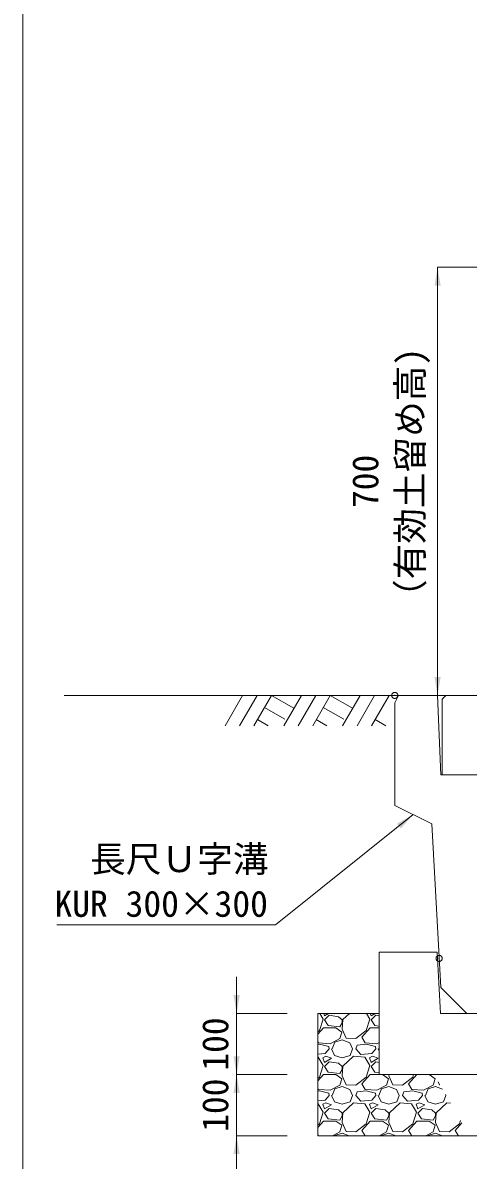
# Model space of a CAD drawing. Units: millimetres at full size, sheet at 1:20. Extents: x 201886 to 211886, y 860265 to 873235.
# Drawn here: x 203886 to 204614, y 861291 to 863151 of the extents above; entities that cross this region are included whole.
import ezdxf
from ezdxf.enums import TextEntityAlignment as Align

# ---------------------------------------------------------------- set-up
doc = ezdxf.new("R2010")
doc.units = ezdxf.units.MM
doc.header["$LTSCALE"] = 20
doc.header["$PDMODE"] = 32
doc.header["$PDSIZE"] = 10
doc.linetypes.add('USER2', pattern=[28.575, 19.05, -3.175, 3.175, -3.175])
for name, color, linetype, lineweight in [('0_2', 7, 'Continuous', 20), ('ハッチング', 7, 'Continuous', 5), ('図枠', 5, 'Continuous', 13), ('基礎ブロック', 2, 'Continuous', 20), ('寸法線', 7, 'Continuous', 13), ('引出線', 4, 'Continuous', 13), ('本体', 2, 'Continuous', 13), ('補助線', 8, 'USER2', 13)]:
    doc.layers.add(name, color=color, linetype=linetype, lineweight=lineweight)
doc.styles.add('ＭＳ ゴシック', font='')
doc.styles.get('ＭＳ ゴシック').set_extended_font_data('MS Gothic')

# ---------------------------------------------------------------- blocks, each defined once
blk = doc.blocks.new('filled_arrow')
at = {"color": 0, "linetype": 'Continuous', "lineweight": -2}
blk.add_solid([(7.5, 1.25), (0, 0), (7.5, -1.25)], dxfattribs=at)

msp = doc.modelspace()

# ---------------------------------------------------------------- linework, layer by layer
at = {"layer": '0_2'}
for p, q in [((204499.85, 862051.25), (203953.78, 862051.25)), ((204368.32, 861331.25), (204368.32, 861531.25)), ((204368.32, 861331.25), (205351.32, 861331.25))]:
    msp.add_line(p, q, dxfattribs=at)
at = {"layer": '0_2', "lineweight": 13}
msp.add_line((204368.32, 861531.25), (204468.32, 861531.25), dxfattribs=at)
at = {"layer": 'ハッチング', "lineweight": 9}
for p, q in [((204245.29, 862051.25), (204216.64, 862001.63)), ((204268.91, 862051.25), (204240.26, 862001.63)), ((204292.53, 862051.25), (204263.88, 862001.63)), ((204292.53, 862051.25), (204329.1, 862030.14)), ((204341.29, 862051.25), (204312.64, 862001.63)), ((204364.91, 862051.25), (204336.26, 862001.63)), ((204388.53, 862051.25), (204359.88, 862001.63)), ((204388.53, 862051.25), (204425.1, 862030.14)), ((204437.28, 862051.25), (204408.64, 862001.63)), ((204460.91, 862051.25), (204432.26, 862001.63)), ((204484.53, 862051.25), (204455.88, 862001.63)), ((204281.11, 862031.46), (204314.52, 862012.17)), ((204377.11, 862031.46), (204410.52, 862012.17)), ((204269.69, 862011.68), (204287.1, 862001.63)), ((204365.68, 862011.68), (204383.1, 862001.63)), ((204461.68, 862011.68), (204479.1, 862001.63))]:
    msp.add_line(p, q, dxfattribs=at)
at = {"layer": 'ハッチング'}
for p, q in [((204370.88, 861503.12), (204376.97, 861522.17)), ((204376.97, 861522.17), (204371.42, 861531.25)), ((204377.76, 861531.25), (204379.26, 861527.5)), ((204379.26, 861527.5), (204385.51, 861531.25)), ((204386.88, 861528.26), (204379.26, 861520.64)), ((204379.26, 861520.64), (204385.35, 861511.5)), ((204402.12, 861525.98), (204386.88, 861528.26)), ((204408.21, 861520.64), (204402.12, 861525.98)), ((204408.98, 861521.4), (204408.21, 861505.4)), ((204408.21, 861516.07), (204408.21, 861520.64)), ((204419.76, 861531.25), (204408.98, 861521.4)), ((204447.08, 861503.12), (204453.17, 861522.17)), ((204453.17, 861522.17), (204447.62, 861531.25)), ((204453.96, 861531.25), (204455.46, 861527.5)), ((204455.46, 861527.5), (204461.71, 861531.25)), ((204463.08, 861528.26), (204455.46, 861520.64)), ((204455.46, 861520.64), (204461.55, 861511.5)), ((204468.33, 861527.47), (204463.08, 861528.26)), ((204368.32, 861497.23), (204377.73, 861507.69)), ((204368.32, 861501.14), (204370.88, 861503.12)), ((204377.73, 861507.69), (204397.55, 861507.69)), ((204385.35, 861511.5), (204404.4, 861509.21)), ((204397.55, 861507.69), (204407.45, 861500.83)), ((204404.4, 861509.21), (204408.21, 861516.07)), ((204407.45, 861500.83), (204404.4, 861490.16)), ((204408.21, 861505.4), (204414.31, 861490.92)), ((204430.31, 861490.16), (204447.08, 861503.12)), ((204440.22, 861492.45), (204453.93, 861507.69)), ((204453.93, 861507.69), (204468.38, 861507.69)), ((204461.55, 861511.5), (204468.38, 861510.68)), ((204369.35, 861483.3), (204368.32, 861485.07)), ((204370.88, 861481.02), (204368.32, 861480.75)), ((204388.4, 861481.78), (204369.35, 861483.3)), ((204386.12, 861477.21), (204370.88, 861481.02)), ((204404.4, 861490.16), (204388.4, 861481.78)), ((204391.45, 861473.4), (204396.02, 861484.07)), ((204396.02, 861484.07), (204408.21, 861487.88)), ((204408.21, 861487.88), (204420.41, 861483.3)), ((204414.31, 861490.92), (204430.31, 861490.16)), ((204420.41, 861483.3), (204424.98, 861473.4)), ((204447.08, 861481.02), (204432.6, 861479.49)), ((204445.55, 861483.3), (204440.22, 861492.45)), ((204464.6, 861481.78), (204445.55, 861483.3)), ((204462.32, 861477.21), (204447.08, 861481.02)), ((204468.44, 861483.79), (204464.6, 861481.78)), ((204380.02, 861465.78), (204368.32, 861464.76)), ((204381.54, 861461.21), (204376.21, 861458.92)), ((204386.88, 861473.4), (204380.02, 861465.78)), ((204390.69, 861458.16), (204381.54, 861461.21)), ((204386.88, 861473.4), (204386.12, 861477.21)), ((204390.69, 861473.4), (204395.26, 861462.73)), ((204395.26, 861462.73), (204408.21, 861458.92)), ((204408.21, 861458.92), (204421.17, 861462.73)), ((204426.5, 861461.21), (204408.98, 861445.2)), ((204421.17, 861462.73), (204424.98, 861473.4)), ((204444.79, 861459.68), (204426.5, 861461.21)), ((204430.31, 861473.4), (204432.6, 861479.49)), ((204438.69, 861464.25), (204430.31, 861473.4)), ((204456.22, 861465.78), (204438.69, 861464.25)), ((204457.74, 861461.21), (204452.41, 861458.92)), ((204463.08, 861473.4), (204456.22, 861465.78)), ((204466.89, 861458.16), (204457.74, 861461.21)), ((204463.08, 861473.4), (204462.32, 861477.21)), ((204466.89, 861473.4), (204468.48, 861469.69)), ((204467.65, 861473.4), (204468.46, 861475.3)), ((204368.59, 861459.68), (204368.32, 861459.7)), ((204376.97, 861445.97), (204368.59, 861459.68)), ((204370.88, 861426.92), (204376.97, 861445.97)), ((204376.21, 861458.92), (204379.26, 861451.3)), ((204379.26, 861451.3), (204390.69, 861458.16)), ((204386.88, 861452.06), (204379.26, 861444.44)), ((204379.26, 861444.44), (204385.35, 861435.3)), ((204402.12, 861449.78), (204386.88, 861452.06)), ((204408.21, 861444.44), (204402.12, 861449.78)), ((204408.98, 861445.2), (204408.21, 861429.2)), ((204408.21, 861439.87), (204408.21, 861444.44)), ((204453.17, 861445.97), (204444.79, 861459.68)), ((204447.08, 861426.92), (204453.17, 861445.97)), ((204452.41, 861458.92), (204455.46, 861451.3)), ((204455.46, 861451.3), (204466.89, 861458.16)), ((204463.08, 861452.06), (204455.46, 861444.44)), ((204455.46, 861444.44), (204461.55, 861435.3)), ((204468.52, 861451.25), (204463.08, 861452.06)), ((204368.32, 861421.03), (204377.73, 861431.49)), ((204368.32, 861424.94), (204370.88, 861426.92)), ((204377.73, 861431.49), (204397.55, 861431.49)), ((204385.35, 861435.3), (204404.4, 861433.01)), ((204397.55, 861431.49), (204407.45, 861424.63)), ((204404.4, 861433.01), (204408.21, 861439.87)), ((204407.45, 861424.63), (204404.4, 861413.96)), ((204408.21, 861429.2), (204414.31, 861414.72)), ((204430.31, 861413.96), (204447.08, 861426.92)), ((204440.22, 861416.25), (204453.93, 861431.49)), ((204453.93, 861431.49), (204468.57, 861431.49)), ((204461.55, 861435.3), (204468.57, 861434.46)), ((204474.1, 861431.25), (204483.65, 861424.63)), ((204483.65, 861424.63), (204480.6, 861413.96)), ((204484.51, 861431.25), (204484.41, 861429.2)), ((204484.41, 861429.2), (204490.51, 861414.72)), ((204506.51, 861413.96), (204523.28, 861426.92)), ((204516.42, 861416.25), (204529.92, 861431.25)), ((204523.28, 861426.92), (204524.66, 861431.25)), ((204550.3, 861431.25), (204559.85, 861424.63)), ((204559.85, 861424.63), (204556.8, 861413.96)), ((204369.35, 861407.1), (204368.32, 861408.87)), ((204388.4, 861405.58), (204369.35, 861407.1)), ((204404.4, 861413.96), (204388.4, 861405.58)), ((204391.45, 861397.2), (204396.02, 861407.87)), ((204396.02, 861407.87), (204408.21, 861411.68)), ((204408.21, 861411.68), (204420.41, 861407.1)), ((204414.31, 861414.72), (204430.31, 861413.96)), ((204420.41, 861407.1), (204424.98, 861397.2)), ((204445.55, 861407.1), (204440.22, 861416.25)), ((204464.6, 861405.58), (204445.55, 861407.1)), ((204480.6, 861413.96), (204464.6, 861405.58)), ((204467.65, 861397.2), (204472.22, 861407.87)), ((204472.22, 861407.87), (204484.41, 861411.68)), ((204484.41, 861411.68), (204496.61, 861407.1)), ((204490.51, 861414.72), (204506.51, 861413.96)), ((204496.61, 861407.1), (204501.18, 861397.2)), ((204521.75, 861407.1), (204516.42, 861416.25)), ((204540.8, 861405.58), (204521.75, 861407.1)), ((204556.8, 861413.96), (204540.8, 861405.58)), ((204543.85, 861397.2), (204548.42, 861407.87)), ((204548.42, 861407.87), (204560.61, 861411.68)), ((204560.61, 861411.68), (204571.58, 861407.57)), ((204564.74, 861419.41), (204566.71, 861414.72)), ((204566.71, 861414.72), (204567.46, 861414.69)), ((204370.88, 861404.82), (204368.32, 861404.55)), ((204380.02, 861389.58), (204368.32, 861388.56)), ((204386.12, 861401.01), (204370.88, 861404.82)), ((204386.88, 861397.2), (204380.02, 861389.58)), ((204386.88, 861397.2), (204386.12, 861401.01)), ((204390.69, 861397.2), (204395.26, 861386.53)), ((204421.17, 861386.53), (204424.98, 861397.2)), ((204430.31, 861397.2), (204432.6, 861403.29)), ((204438.69, 861388.05), (204430.31, 861397.2)), ((204447.08, 861404.82), (204432.6, 861403.29)), ((204456.22, 861389.58), (204438.69, 861388.05)), ((204462.32, 861401.01), (204447.08, 861404.82)), ((204463.08, 861397.2), (204456.22, 861389.58)), ((204463.08, 861397.2), (204462.32, 861401.01)), ((204466.89, 861397.2), (204471.46, 861386.53)), ((204497.37, 861386.53), (204501.18, 861397.2)), ((204506.51, 861397.2), (204508.8, 861403.29)), ((204514.89, 861388.05), (204506.51, 861397.2)), ((204523.28, 861404.82), (204508.8, 861403.29)), ((204532.42, 861389.58), (204514.89, 861388.05)), ((204538.52, 861401.01), (204523.28, 861404.82)), ((204539.28, 861397.2), (204532.42, 861389.58)), ((204539.28, 861397.2), (204538.52, 861401.01)), ((204543.09, 861397.2), (204547.66, 861386.53)), ((204573.57, 861386.53), (204577.38, 861397.2)), ((204576.65, 861398.77), (204577.38, 861397.2)), ((204368.59, 861383.48), (204368.32, 861383.5)), ((204376.97, 861369.77), (204368.59, 861383.48)), ((204370.88, 861350.72), (204376.97, 861369.77)), ((204381.54, 861385.01), (204376.21, 861382.72)), ((204376.21, 861382.72), (204379.26, 861375.1)), ((204379.26, 861375.1), (204390.69, 861381.96)), ((204386.88, 861375.86), (204379.26, 861368.24)), ((204379.26, 861368.24), (204385.35, 861359.1)), ((204390.69, 861381.96), (204381.54, 861385.01)), ((204402.12, 861373.58), (204386.88, 861375.86)), ((204395.26, 861386.53), (204408.21, 861382.72)), ((204408.21, 861368.24), (204402.12, 861373.58)), ((204408.21, 861382.72), (204421.17, 861386.53)), ((204408.98, 861369), (204408.21, 861353)), ((204408.21, 861363.67), (204408.21, 861368.24)), ((204426.5, 861385.01), (204408.98, 861369)), ((204444.79, 861383.48), (204426.5, 861385.01)), ((204453.17, 861369.77), (204444.79, 861383.48)), ((204447.08, 861350.72), (204453.17, 861369.77)), ((204457.74, 861385.01), (204452.41, 861382.72)), ((204452.41, 861382.72), (204455.46, 861375.1)), ((204455.46, 861375.1), (204466.89, 861381.96)), ((204463.08, 861375.86), (204455.46, 861368.24)), ((204455.46, 861368.24), (204461.55, 861359.1)), ((204466.89, 861381.96), (204457.74, 861385.01)), ((204478.32, 861373.58), (204463.08, 861375.86)), ((204471.46, 861386.53), (204484.41, 861382.72)), ((204484.41, 861368.24), (204478.32, 861373.58)), ((204484.41, 861382.72), (204497.37, 861386.53)), ((204485.18, 861369), (204484.41, 861353)), ((204484.41, 861363.67), (204484.41, 861368.24)), ((204502.7, 861385.01), (204485.18, 861369)), ((204520.99, 861383.48), (204502.7, 861385.01)), ((204529.37, 861369.77), (204520.99, 861383.48)), ((204523.28, 861350.72), (204529.37, 861369.77)), ((204533.94, 861385.01), (204528.61, 861382.72)), ((204528.61, 861382.72), (204531.66, 861375.1)), ((204531.66, 861375.1), (204543.09, 861381.96)), ((204539.28, 861375.86), (204531.66, 861368.24)), ((204531.66, 861368.24), (204537.75, 861359.1)), ((204543.09, 861381.96), (204533.94, 861385.01)), ((204554.52, 861373.58), (204539.28, 861375.86)), ((204547.66, 861386.53), (204560.61, 861382.72)), ((204560.61, 861368.24), (204554.52, 861373.58)), ((204560.61, 861382.72), (204573.57, 861386.53)), ((204561.38, 861369), (204560.61, 861353)), ((204560.61, 861363.67), (204560.61, 861368.24)), ((204578.9, 861385.01), (204561.38, 861369)), ((204584.89, 861384.51), (204578.9, 861385.01)), ((204368.32, 861344.83), (204377.73, 861355.29)), ((204368.32, 861348.74), (204370.88, 861350.72)), ((204377.73, 861355.29), (204397.55, 861355.29)), ((204385.35, 861359.1), (204404.4, 861356.81)), ((204397.55, 861355.29), (204407.45, 861348.43)), ((204404.4, 861356.81), (204408.21, 861363.67)), ((204408.21, 861353), (204414.31, 861338.52)), ((204430.31, 861337.76), (204447.08, 861350.72)), ((204440.22, 861340.05), (204453.93, 861355.29)), ((204453.93, 861355.29), (204473.75, 861355.29)), ((204461.55, 861359.1), (204480.6, 861356.81)), ((204473.75, 861355.29), (204483.65, 861348.43)), ((204480.6, 861356.81), (204484.41, 861363.67)), ((204484.41, 861353), (204490.51, 861338.52)), ((204506.51, 861337.76), (204523.28, 861350.72)), ((204516.42, 861340.05), (204530.13, 861355.29)), ((204530.13, 861355.29), (204549.95, 861355.29)), ((204537.75, 861359.1), (204556.8, 861356.81)), ((204549.95, 861355.29), (204559.85, 861348.43)), ((204556.8, 861356.81), (204560.61, 861363.67)), ((204560.61, 861353), (204566.71, 861338.52)), ((204582.71, 861337.76), (204599.48, 861350.72)), ((204592.62, 861340.05), (204603.55, 861352.19)), ((204599.48, 861350.72), (204601.23, 861356.2)), ((204369.15, 861331.25), (204368.32, 861332.67)), ((204404.4, 861337.76), (204391.97, 861331.25)), ((204395.84, 861331.25), (204396.02, 861331.67)), ((204396.02, 861331.67), (204408.21, 861335.48)), ((204407.45, 861348.43), (204404.4, 861337.76)), ((204408.21, 861335.48), (204419.49, 861331.25)), ((204414.31, 861338.52), (204430.31, 861337.76)), ((204445.35, 861331.25), (204440.22, 861340.05)), ((204480.6, 861337.76), (204468.17, 861331.25)), ((204472.04, 861331.25), (204472.22, 861331.67)), ((204472.22, 861331.67), (204484.41, 861335.48)), ((204483.65, 861348.43), (204480.6, 861337.76)), ((204484.41, 861335.48), (204495.69, 861331.25)), ((204490.51, 861338.52), (204506.51, 861337.76)), ((204521.55, 861331.25), (204516.42, 861340.05)), ((204556.8, 861337.76), (204544.37, 861331.25)), ((204548.24, 861331.25), (204548.42, 861331.67)), ((204548.42, 861331.67), (204560.61, 861335.48)), ((204559.85, 861348.43), (204556.8, 861337.76)), ((204560.61, 861335.48), (204571.89, 861331.25)), ((204566.71, 861338.52), (204582.71, 861337.76)), ((204597.75, 861331.25), (204592.62, 861340.05))]:
    msp.add_line(p, q, dxfattribs=at)
at = {"layer": '図枠'}
msp.add_line((203886.35, 865865.21), (203886.35, 860265.21), dxfattribs=at)
at = {"layer": '基礎ブロック'}
for p, q in [((204563.32, 861631.25), (204468.32, 861631.25)), ((204568.32, 861531.25), (204563.32, 861631.25)), ((204468.32, 861531.25), (204468.32, 861431.25)), ((205151.32, 861531.25), (204568.32, 861531.25)), ((205251.32, 861431.25), (204468.32, 861431.25))]:
    msp.add_line(p, q, dxfattribs=at)
at = {"layer": '基礎ブロック', "lineweight": 13}
msp.add_line((204468.32, 861631.25), (204468.32, 861531.25), dxfattribs=at)
at = {"layer": '寸法線'}
for p, q in [((204563.85, 862051.25), (204563.85, 862751.25)), ((205033.85, 862751.25), (204563.85, 862751.25)), ((205028.85, 862051.25), (204563.85, 862051.25)), ((204235.63, 861371.25), (204235.63, 861591.25)), ((204318.32, 861531.25), (204235.63, 861531.25)), ((204235.63, 861271.25), (204235.63, 861491.25)), ((204318.32, 861431.25), (204235.63, 861431.25)), ((204318.32, 861431.25), (204235.63, 861431.25)), ((204318.32, 861331.25), (204235.63, 861331.25))]:
    msp.add_line(p, q, dxfattribs=at)
at = {"layer": '引出線', "lineweight": 9}
msp.add_lwpolyline([(204524.1, 861856.32), (204298.92, 861676.33), (204289.91, 861676.33), (203941.82, 861676.33)], dxfattribs=at)
at = {"layer": '本体'}
for p, q in [((204499.85, 862051.25), (204493.85, 862039.25)), ((204493.85, 861871.25), (204493.85, 862039.25)), ((204499.85, 862051.25), (204563.85, 862051.25)), ((204563.85, 862051.25), (204568.85, 861921.25)), ((204568.85, 861921.25), (204636.35, 861921.25)), ((204554.35, 861841.39), (204493.85, 861871.25)), ((204554.35, 861841.39), (204568.94, 861573.66)), ((204611.35, 861531.25), (204568.94, 861573.66)), ((204611.35, 861531.25), (204961.35, 861531.25))]:
    msp.add_line(p, q, dxfattribs=at)
at = {"layer": '本体', "lineweight": 20}
msp.add_lwpolyline([(204571.35, 861921.25), (204571.35, 862045.25), (204577.35, 862051.25), (204995.35, 862051.25), (205001.35, 862045.25), (205001.35, 861921.25)], close=True, dxfattribs=at)
at = {"layer": '補助線'}
for p in [(204493.85, 862051.25), (204566.35, 861621.25)]:
    msp.add_point(p, dxfattribs=at)

# ---------------------------------------------------------------- block references
at = {"layer": '寸法線', "xscale": 4, "yscale": 4}
for p, rotation in [((204563.85, 862751.25), 270), ((204563.85, 862051.25), 90), ((204235.63, 861531.25), 90), ((204235.63, 861431.25), 90), ((204235.63, 861431.25), 270), ((204235.63, 861331.25), 270)]:
    msp.add_blockref('filled_arrow', p, dxfattribs=dict(at, rotation=rotation))
at = {"layer": '引出線', "lineweight": 9, "xscale": 4, "yscale": 4, "rotation": 218.6}
msp.add_blockref('filled_arrow', (204524.1, 861856.32), dxfattribs=at)

# ---------------------------------------------------------------- texts
at = {"layer": '寸法線', "style": 'ＭＳ ゴシック'}
for s, p in [('（有効土留め高)', (204553.05, 862182.72)), ('700', (204479.92, 862357.55))]:
    msp.add_text(s, height=42.72, rotation=90, dxfattribs=at).set_placement(p, align=Align.BOTTOM_LEFT)
for p in [(204200.63, 861481.25), (204200.63, 861381.25)]:
    msp.add_text('100', height=42.72, rotation=90, dxfattribs=at).set_placement(p, align=Align.MIDDLE_CENTER)
at = {"layer": '引出線', "style": 'ＭＳ ゴシック'}
for s, p in [('長尺Ｕ字溝', (203996.29, 861749.56)), ('KUR 300×300', (203938.01, 861676.44))]:
    msp.add_text(s, height=42.72, dxfattribs=at).set_placement(p, align=Align.BOTTOM_LEFT)

doc.saveas('drawing.dxf')
